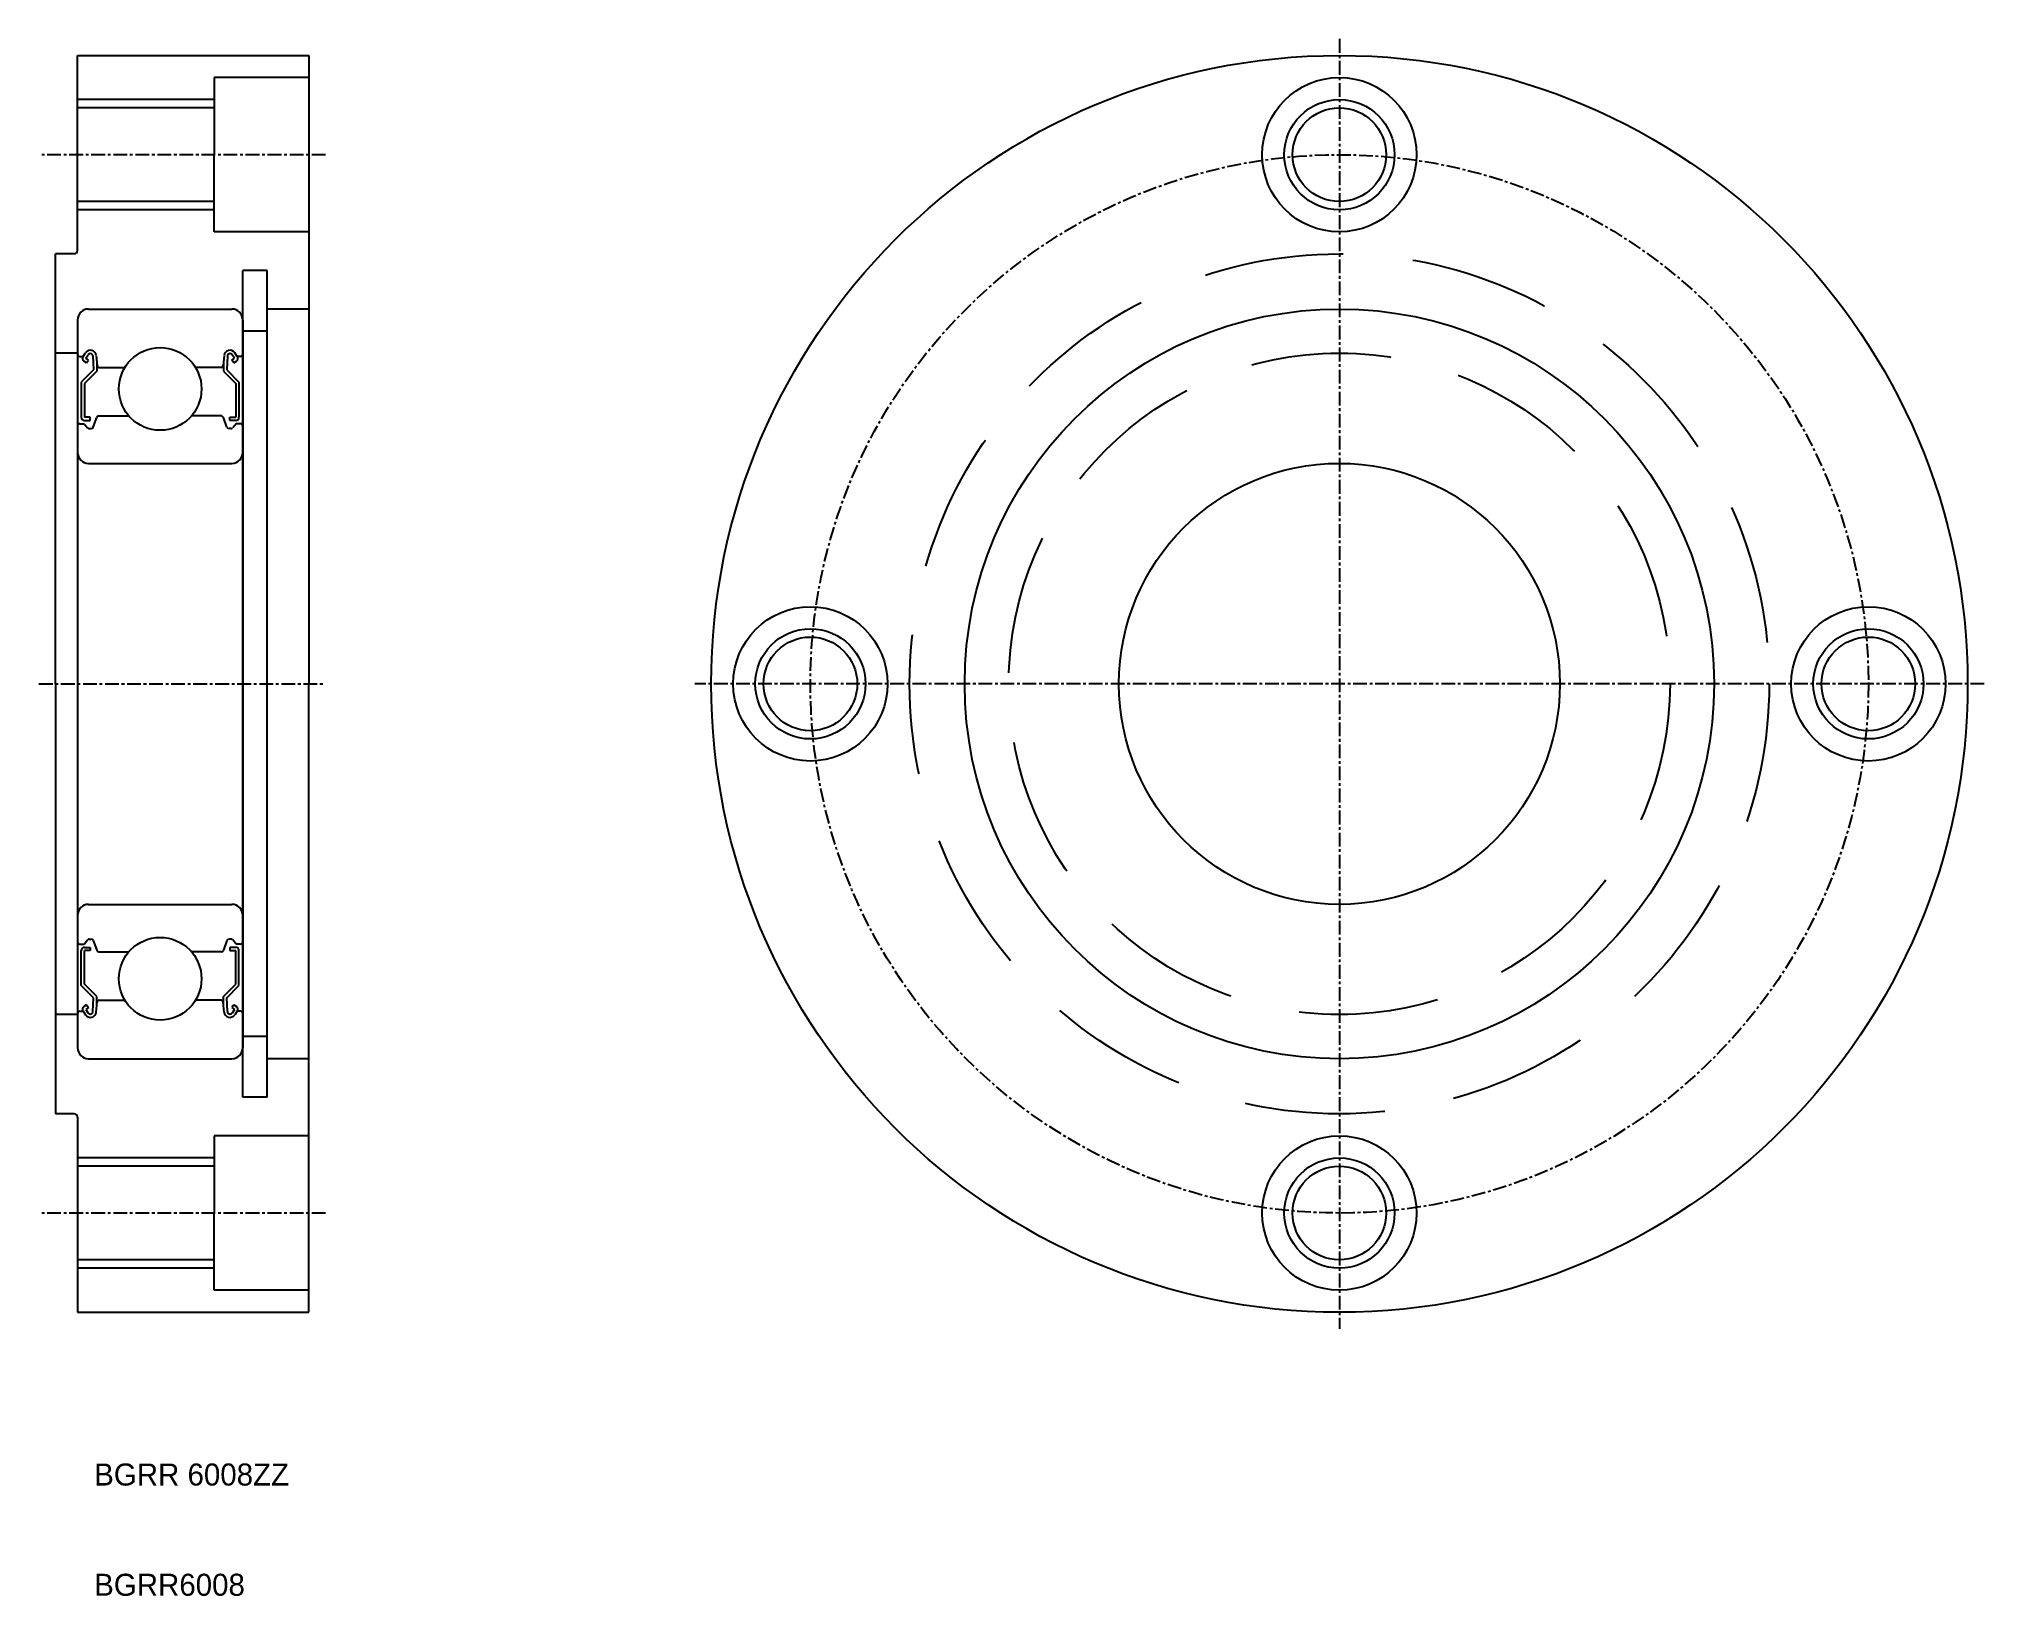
# Model space of a CAD drawing. Extents: x 137 to 313, y 61 to 202.
import ezdxf

# ---------------------------------------------------------------- set-up
doc = ezdxf.new("R2010")
doc.units = 0
doc.linetypes.add('CENTER', pattern=[2, 1.25, -0.25, 0.25, -0.25])
doc.linetypes.add('DASHED', pattern=[19.05, 12.7, -6.35])
doc.layers.get('0').update_dxf_attribs({"linetype": 'CONTINUOUS'})
doc.layers.add('CENTER', color=1, linetype='CENTER')

msp = doc.modelspace()

# ---------------------------------------------------------------- linework, layer by layer
for p, q in [((140.29, 182.69), (140.29, 200.39)), ((140.29, 200.39), (161.29, 200.39)), ((161.29, 200.39), (161.29, 143.39)), ((161.29, 198.39), (152.69, 198.39)), ((152.69, 198.39), (152.69, 191.39)), ((152.69, 195.64), (140.29, 195.64)), ((152.69, 184.39), (152.69, 191.39)), ((152.69, 187.14), (140.29, 187.14)), ((161.29, 184.39), (152.69, 184.39)), ((138.29, 143.39), (138.29, 182.39)), ((139.99, 182.39), (138.29, 182.39)), ((155.29, 105.89), (155.29, 180.89)), ((157.49, 180.89), (155.29, 180.89)), ((157.49, 105.89), (157.49, 180.89)), ((141.29, 177.39), (154.29, 177.39)), ((161.29, 177.39), (157.49, 177.39)), ((140.29, 176.39), (140.29, 110.39)), ((155.29, 176.39), (155.29, 110.39)), ((157.49, 175.39), (155.29, 175.39)), ((140.29, 173.39), (138.29, 173.39)), ((140.49, 173.09), (140.79, 173.09)), ((140.79, 173.09), (141.02, 173.42)), ((141.03, 172.92), (141.26, 173.25)), ((141.68, 173.13), (141.73, 171.87)), ((141.98, 173.16), (142.06, 172.27)), ((153.59, 173.16), (153.51, 172.27)), ((153.89, 173.13), (153.84, 171.87)), ((154.54, 172.92), (154.31, 173.25)), ((154.79, 173.09), (154.55, 173.42)), ((155.09, 173.09), (154.79, 173.09)), ((141.73, 171.87), (140.63, 170.77)), ((141.1, 172.5), (140.86, 172.67)), ((142.03, 171.74), (140.93, 170.64)), ((141.28, 172.75), (141.03, 172.92)), ((141.1, 172.5), (141.28, 172.75)), ((142.03, 172.61), (142.03, 171.74)), ((142.26, 172.09), (144.58, 172.09)), ((153.31, 172.09), (150.99, 172.09)), ((153.54, 172.61), (153.54, 171.74)), ((153.54, 171.74), (154.64, 170.64)), ((153.84, 171.87), (154.94, 170.77)), ((154.29, 172.75), (154.54, 172.92)), ((154.47, 172.5), (154.29, 172.75)), ((154.47, 172.5), (154.71, 172.67)), ((140.63, 170.77), (140.63, 167.59)), ((140.93, 170.64), (140.93, 167.59)), ((154.64, 170.64), (154.64, 167.59)), ((154.94, 170.77), (154.94, 167.59)), ((142.23, 167.69), (144.95, 167.69)), ((153.34, 167.69), (150.62, 167.69)), ((140.49, 166.99), (140.89, 166.99)), ((140.89, 166.99), (141.2, 166.61)), ((141.45, 167.59), (140.93, 167.59)), ((140.93, 167.29), (141.45, 167.29)), ((141.36, 166.54), (141.53, 166.54)), ((141.45, 167.29), (141.45, 167.59)), ((141.72, 166.67), (142.04, 167.56)), ((153.85, 166.67), (153.53, 167.56)), ((154.21, 166.54), (154.04, 166.54)), ((154.12, 167.29), (154.12, 167.59)), ((154.12, 167.59), (154.64, 167.59)), ((154.64, 167.29), (154.12, 167.29)), ((154.69, 166.99), (154.37, 166.61)), ((155.09, 166.99), (154.69, 166.99)), ((141.29, 163.39), (154.29, 163.39)), ((138.29, 143.39), (138.29, 104.39)), ((161.29, 86.39), (161.29, 143.39)), ((141.29, 123.39), (154.29, 123.39)), ((140.89, 119.79), (141.2, 120.17)), ((141.36, 120.24), (141.53, 120.24)), ((141.72, 120.11), (142.04, 119.22)), ((153.85, 120.11), (153.53, 119.22)), ((154.21, 120.24), (154.04, 120.24)), ((154.69, 119.79), (154.37, 120.17)), ((140.49, 119.79), (140.89, 119.79)), ((140.63, 116.02), (140.63, 119.19)), ((140.93, 119.49), (141.45, 119.49)), ((140.93, 116.14), (140.93, 119.19)), ((141.45, 119.19), (140.93, 119.19)), ((141.45, 119.49), (141.45, 119.19)), ((142.23, 119.09), (144.95, 119.09)), ((153.34, 119.09), (150.62, 119.09)), ((154.12, 119.49), (154.12, 119.19)), ((154.64, 119.49), (154.12, 119.49)), ((154.12, 119.19), (154.64, 119.19)), ((154.64, 116.14), (154.64, 119.19)), ((155.09, 119.79), (154.69, 119.79)), ((154.94, 116.02), (154.94, 119.19)), ((141.73, 114.92), (140.63, 116.02)), ((142.03, 115.04), (140.93, 116.14)), ((141.68, 113.66), (141.73, 114.92)), ((142.03, 114.17), (142.03, 115.04)), ((153.54, 115.04), (154.64, 116.14)), ((153.54, 114.17), (153.54, 115.04)), ((153.84, 114.92), (154.94, 116.02)), ((153.89, 113.66), (153.84, 114.92)), ((140.29, 113.39), (138.29, 113.39)), ((140.49, 113.69), (140.79, 113.69)), ((140.79, 113.69), (141.02, 113.36)), ((141.1, 114.28), (140.86, 114.11)), ((141.28, 114.04), (141.03, 113.86)), ((141.03, 113.86), (141.26, 113.53)), ((141.1, 114.28), (141.28, 114.04)), ((141.98, 113.62), (142.06, 114.51)), ((142.26, 114.69), (144.58, 114.69)), ((153.31, 114.69), (150.99, 114.69)), ((153.59, 113.62), (153.51, 114.51)), ((154.47, 114.28), (154.29, 114.04)), ((154.29, 114.04), (154.54, 113.86)), ((154.54, 113.86), (154.31, 113.53)), ((154.47, 114.28), (154.71, 114.11)), ((154.79, 113.69), (154.55, 113.36)), ((155.09, 113.69), (154.79, 113.69)), ((157.49, 111.39), (155.29, 111.39)), ((141.29, 109.39), (154.29, 109.39)), ((161.29, 109.39), (157.49, 109.39)), ((139.99, 104.39), (138.29, 104.39)), ((157.49, 105.89), (155.29, 105.89)), ((140.29, 104.09), (140.29, 86.39)), ((161.29, 102.39), (152.69, 102.39)), ((152.69, 102.39), (152.69, 95.39)), ((152.69, 99.64), (140.29, 99.64)), ((152.69, 88.39), (152.69, 95.39)), ((152.69, 91.14), (140.29, 91.14)), ((161.29, 88.39), (152.69, 88.39)), ((140.29, 86.39), (161.29, 86.39))]:
    msp.add_line(p, q)
at = {"color": 3}
for p, q in [((152.69, 196.39), (140.29, 196.39)), ((152.69, 186.39), (140.29, 186.39)), ((152.69, 100.39), (140.29, 100.39)), ((152.69, 90.39), (140.29, 90.39))]:
    msp.add_line(p, q, dxfattribs=at)
for centre, radius in [((254.79, 143.39), 57), ((254.79, 191.39), 7), ((254.79, 191.39), 4.25), ((254.79, 143.39), 34), ((254.79, 143.39), 20), ((206.79, 143.39), 7), ((302.79, 143.39), 7), ((206.79, 143.39), 4.25), ((302.79, 143.39), 4.25), ((254.79, 95.39), 7), ((254.79, 95.39), 4.25)]:
    msp.add_circle(centre, radius)
for centre in [(254.79, 191.39), (206.79, 143.39), (302.79, 143.39), (254.79, 95.39)]:
    msp.add_circle(centre, 5, dxfattribs=at)
at = {"color": 3, "linetype": 'DASHED'}
for radius in [39, 30]:
    msp.add_circle((254.79, 143.39), radius, dxfattribs=at)
at = {"color": 7, "linetype": 'CONTINUOUS'}
for centre in [(147.79, 170.14), (147.79, 116.64)]:
    msp.add_circle(centre, 3.75, dxfattribs=at)
for centre, radius, start, end in [((139.99, 182.69), 0.3, 270, 0), ((141.29, 176.39), 1, 90, 180), ((154.29, 176.39), 1, 0, 90), ((140.49, 173.29), 0.2, 180, 270), ((141.03, 172.92), 0.3, 144.9356, 235.0377), ((141.45, 173.12), 0.53, 5.0651, 144.9356), ((141.45, 173.12), 0.23, 2.1311, 144.9356), ((154.12, 173.12), 0.53, 35.0644, 174.9349), ((154.12, 173.12), 0.23, 35.0644, 177.8689), ((154.54, 172.92), 0.3, 304.9623, 35.0644), ((155.09, 173.29), 0.2, 270, 0), ((142.26, 172.29), 0.2, 185.0651, 270), ((153.31, 172.29), 0.2, 270, 354.9349), ((142.23, 167.49), 0.2, 90, 159.9703), ((153.34, 167.49), 0.2, 20.0297, 90), ((140.49, 166.79), 0.2, 90, 180), ((140.93, 167.59), 0.3, 180, 270), ((141.36, 166.74), 0.2, 219.9991, 270), ((141.53, 166.74), 0.2, 270, 339.9703), ((154.04, 166.74), 0.2, 200.0297, 270), ((154.21, 166.74), 0.2, 270, 320.0009), ((154.64, 167.59), 0.3, 270, 0), ((155.09, 166.79), 0.2, 0, 90), ((141.29, 164.39), 1, 180, 270), ((154.29, 164.39), 1, 270, 0), ((141.29, 122.39), 1, 90, 180), ((154.29, 122.39), 1, 0, 90), ((141.36, 120.04), 0.2, 90, 140.0009), ((141.53, 120.04), 0.2, 20.0297, 90), ((154.04, 120.04), 0.2, 90, 159.9703), ((154.21, 120.04), 0.2, 39.9991, 90), ((140.49, 119.99), 0.2, 180, 270), ((140.93, 119.19), 0.3, 90, 180), ((142.23, 119.29), 0.2, 200.0297, 270), ((153.34, 119.29), 0.2, 270, 339.9703), ((154.64, 119.19), 0.3, 0, 90), ((155.09, 119.99), 0.2, 270, 0), ((140.49, 113.49), 0.2, 90, 180), ((141.03, 113.86), 0.3, 124.9623, 215.0644), ((141.45, 113.67), 0.53, 215.0644, 354.9349), ((141.45, 113.67), 0.23, 215.0644, 357.8689), ((142.26, 114.49), 0.2, 90, 174.9349), ((153.31, 114.49), 0.2, 5.0651, 90), ((154.12, 113.67), 0.53, 185.0651, 324.9356), ((154.12, 113.67), 0.23, 182.1311, 324.9356), ((154.54, 113.86), 0.3, 324.9356, 55.0377), ((155.09, 113.49), 0.2, 0, 90), ((141.29, 110.39), 1, 180, 270), ((154.29, 110.39), 1, 270, 0), ((139.99, 104.09), 0.3, 0, 90)]:
    msp.add_arc(centre, radius, start, end)
at = {"layer": 'CENTER', "color": 1, "linetype": 'CENTER'}
for p, q in [((254.79, 201.89), (254.79, 84.89)), ((162.79, 191.39), (136.79, 191.39)), ((136.79, 143.39), (162.79, 143.39)), ((313.29, 143.39), (196.29, 143.39)), ((162.79, 95.39), (136.79, 95.39))]:
    msp.add_line(p, q, dxfattribs=at)
msp.add_circle((254.79, 143.39), 48, dxfattribs=at)

# ---------------------------------------------------------------- texts
for s, p in [('BGRR 6008ZZ', (141.8, 70.67)), ('BGRR6008', (141.8, 60.67))]:
    msp.add_text(s, height=2).set_placement(p)

doc.saveas('drawing.dxf')
